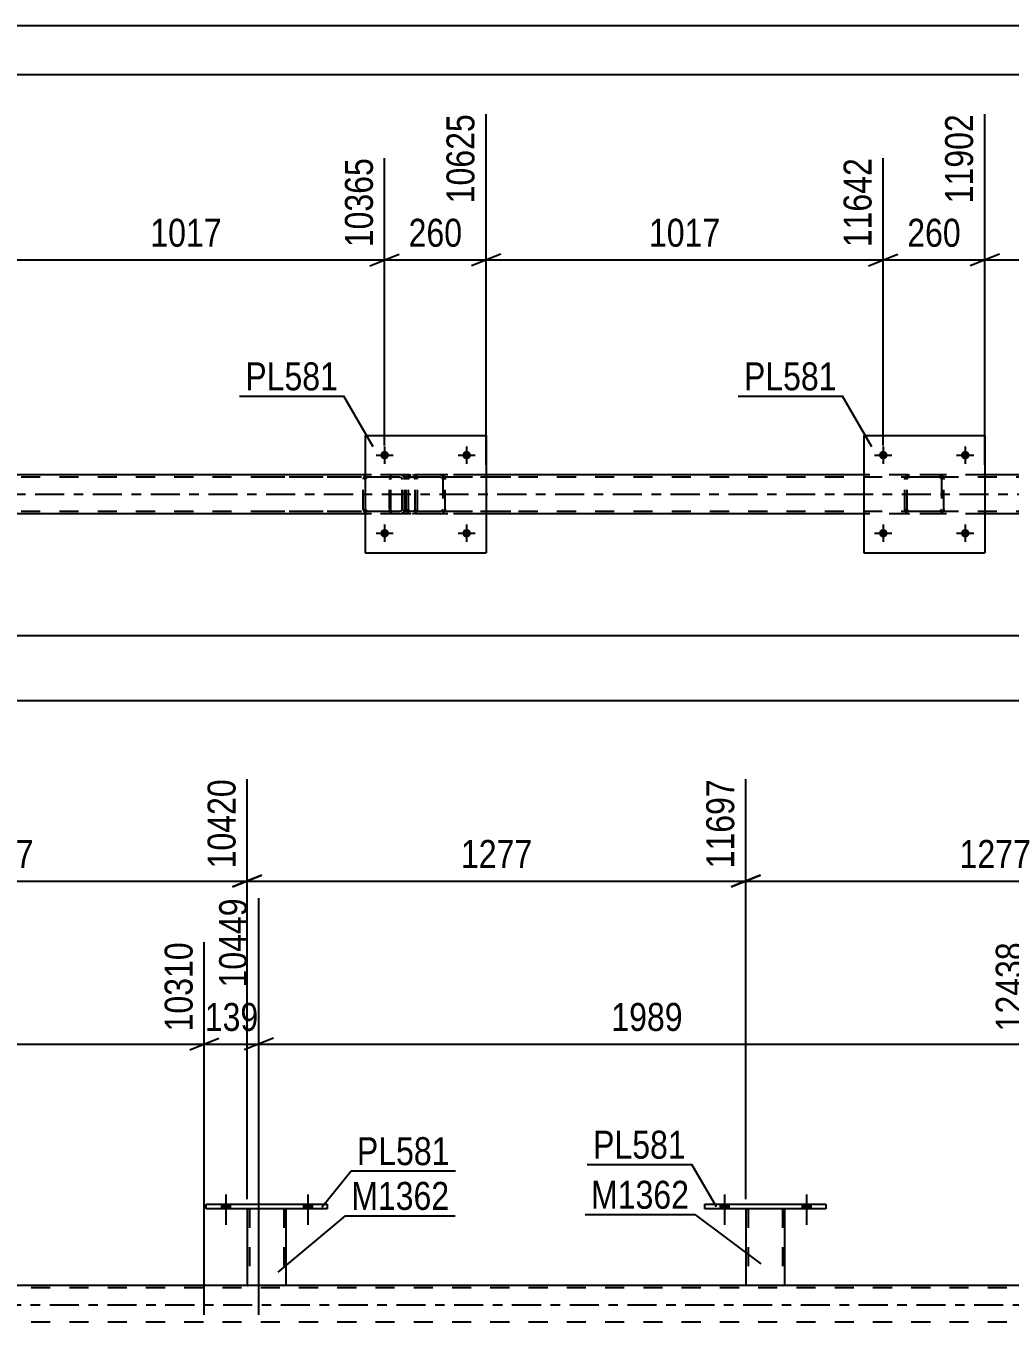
# Model space of a CAD drawing. Header units: millimetres. Extents: x 0 to 841, y 0 to 594.
# Drawn here: x 513 to 613.9, y 461.2 to 594 of the extents above; entities that cross this region are included whole.
import ezdxf

# ---------------------------------------------------------------- set-up
doc = ezdxf.new("R2010")
doc.units = ezdxf.units.MM
doc.linetypes.add('DXK_LINE_DOT2', pattern=[3.9198, 1.9599, -1.9599])
doc.linetypes.add('DXK_LINE_DOT3', pattern=[5.9187, 2.979, -0.9799, 0.9799, -0.9799])
doc.styles.add('Arial Narrow', font='ARIALN.TTF', dxfattribs={"height": 0.2})

# ---------------------------------------------------------------- blocks, each defined once
blk = doc.blocks.new('Unknown-318893670-1135')
at = {"color": 5, "linetype": 'Continuous'}
for p, q in [((841, 594), (0, 594)), ((836, 589), (5, 589))]:
    blk.add_line(p, q, dxfattribs=at)
blk = doc.blocks.new('Part-318893670-4839 - 4767')
at = {"color": 2, "linetype": 'Continuous'}
for p, q in [((547.78, 552.03), (547.78, 540.03)), ((547.78, 552.03), (560.18, 552.03)), ((560.18, 552.03), (560.18, 540.03)), ((547.78, 540.03), (560.18, 540.03))]:
    blk.add_line(p, q, dxfattribs=at)
blk = doc.blocks.new('Part-318893670-4775 - 4767')
at = {"color": 7, "linetype": 'DXK_LINE_DOT2'}
for p, q in [((550.31, 547.73), (550.29, 547.55)), ((550.29, 544.51), (550.29, 547.55)), ((550.37, 547.89), (550.31, 547.73)), ((550.45, 547.99), (550.37, 547.89)), ((550.42, 547.55), (550.43, 547.64)), ((550.42, 544.51), (550.42, 547.55)), ((550.43, 547.64), (550.46, 547.72)), ((550.56, 548.03), (550.45, 547.99)), ((550.46, 547.72), (550.51, 547.77)), ((550.51, 547.77), (550.56, 547.79)), ((562.71, 548.03), (550.56, 548.03)), ((562.71, 547.79), (550.56, 547.79)), ((551.83, 548.03), (551.83, 547.79)), ((552.84, 547.99), (552.65, 548.03)), ((552.65, 547.79), (552.74, 547.77)), ((552.74, 547.77), (552.83, 547.72)), ((552.83, 547.72), (552.88, 547.64)), ((552.88, 547.64), (552.9, 547.55)), ((552.9, 544.51), (552.9, 547.55)), ((553.12, 547.72), (553.11, 547.73)), ((553.15, 547.55), (553.12, 547.72)), ((553.15, 544.51), (553.15, 547.55)), ((550.29, 544.51), (550.31, 544.33)), ((550.43, 544.42), (550.42, 544.51)), ((550.46, 544.34), (550.43, 544.42)), ((552.88, 544.42), (552.83, 544.34)), ((552.9, 544.51), (552.88, 544.42)), ((553.11, 544.33), (553.15, 544.51)), ((550.31, 544.33), (550.37, 544.17)), ((550.37, 544.17), (550.45, 544.07)), ((550.45, 544.07), (550.56, 544.03)), ((550.51, 544.29), (550.46, 544.34)), ((550.56, 544.27), (550.51, 544.29)), ((562.71, 544.27), (550.56, 544.27)), ((562.71, 544.03), (550.56, 544.03)), ((551.83, 544.03), (551.83, 544.27)), ((552.74, 544.29), (552.65, 544.27)), ((552.65, 544.03), (552.84, 544.07)), ((552.83, 544.34), (552.74, 544.29))]:
    blk.add_line(p, q, dxfattribs=at)
for centre, start, end in [((552.66, 547.53), 23.8494, 68.8059), ((552.66, 544.52), 291.1941, 336.1506)]:
    blk.add_arc(centre, 0.492, start, end, dxfattribs=at)
blk = doc.blocks.new('Part-318893670-4840 - 4767')
at = {"color": 7, "linetype": 'DXK_LINE_DOT2'}
for p, q in [((603.06, 547.57), (603.1, 547.73)), ((603.1, 547.73), (603.06, 547.55)), ((603.06, 547.55), (603.06, 547.57)), ((603.06, 544.51), (603.06, 547.55)), ((603.3, 547.55), (603.32, 547.64)), ((603.3, 544.51), (603.3, 547.55)), ((603.32, 547.64), (603.37, 547.72)), ((603.36, 547.99), (603.54, 548.03)), ((603.54, 548.03), (603.36, 547.99)), ((603.37, 547.72), (603.45, 547.77)), ((603.45, 547.77), (603.54, 547.79)), ((606.58, 548.03), (603.54, 548.03)), ((606.58, 547.79), (603.54, 547.79)), ((606.58, 548.03), (606.76, 547.99)), ((606.76, 547.99), (606.58, 548.03)), ((606.58, 547.79), (606.67, 547.77)), ((606.67, 547.77), (606.75, 547.72)), ((606.75, 547.72), (606.8, 547.64)), ((606.8, 547.64), (606.82, 547.55)), ((606.82, 547.55), (606.82, 544.51)), ((607.02, 547.73), (607.06, 547.57)), ((607.06, 547.55), (607.02, 547.73)), ((607.06, 547.57), (607.06, 547.55)), ((607.06, 544.51), (607.06, 547.55)), ((603.1, 544.32), (603.06, 544.51)), ((603.06, 544.51), (603.1, 544.32)), ((603.32, 544.42), (603.3, 544.51)), ((603.37, 544.34), (603.32, 544.42)), ((606.8, 544.42), (606.75, 544.34)), ((606.82, 544.51), (606.8, 544.42)), ((607.06, 544.51), (607.02, 544.32)), ((607.02, 544.32), (607.06, 544.51)), ((603.54, 544.03), (603.36, 544.06)), ((603.36, 544.06), (603.54, 544.03)), ((603.45, 544.29), (603.37, 544.34)), ((603.54, 544.27), (603.45, 544.29)), ((606.58, 544.27), (603.54, 544.27)), ((606.58, 544.03), (603.54, 544.03)), ((606.67, 544.29), (606.58, 544.27)), ((606.76, 544.06), (606.58, 544.03)), ((606.58, 544.03), (606.76, 544.06)), ((606.75, 544.34), (606.67, 544.29))]:
    blk.add_line(p, q, dxfattribs=at)
at = {"color": 7, "linetype": 'DXK_LINE_DOT3'}
blk.add_line((605.06, 546.03), (605.06, 546.03), dxfattribs=at)
at = {"color": 7, "linetype": 'DXK_LINE_DOT2'}
for centre, start, end in [((603.54, 547.55), 112.5, 157.5), ((603.54, 547.55), 112.5, 157.5), ((606.58, 547.55), 22.5, 67.5), ((606.58, 547.55), 22.5, 67.5), ((603.54, 544.51), 202.5, 247.5), ((603.54, 544.51), 202.5, 247.5), ((606.58, 544.51), 292.5, 337.5), ((606.58, 544.51), 292.5, 337.5)]:
    blk.add_arc(centre, 0.48, start, end, dxfattribs=at)
blk = doc.blocks.new('Part-318893670-4788 - 4767')
at = {"color": 7, "linetype": 'DXK_LINE_DOT2'}
for p, q in [((551.32, 548.03), (536.33, 548.03)), ((551.32, 547.79), (536.33, 547.79)), ((547.61, 547.72), (547.58, 547.55)), ((547.58, 544.51), (547.58, 547.55)), ((547.62, 547.73), (547.61, 547.72)), ((547.83, 547.55), (547.85, 547.64)), ((547.83, 544.51), (547.83, 547.55)), ((547.85, 547.64), (547.91, 547.72)), ((548.09, 548.03), (547.89, 547.99)), ((547.91, 547.72), (547.99, 547.77)), ((547.99, 547.77), (548.09, 547.79)), ((551.52, 547.99), (551.32, 548.03)), ((551.32, 547.79), (551.42, 547.77)), ((551.42, 547.77), (551.5, 547.72)), ((551.5, 547.72), (551.56, 547.64)), ((551.56, 547.64), (551.58, 547.55)), ((551.58, 544.51), (551.58, 547.55)), ((551.8, 547.72), (551.79, 547.73)), ((551.83, 547.55), (551.8, 547.72)), ((551.83, 544.51), (551.83, 547.55)), ((547.58, 544.51), (547.62, 544.33)), ((547.85, 544.42), (547.83, 544.51)), ((547.91, 544.34), (547.85, 544.42)), ((551.56, 544.42), (551.5, 544.34)), ((551.58, 544.51), (551.56, 544.42)), ((551.79, 544.33), (551.83, 544.51)), ((551.32, 544.27), (536.33, 544.27)), ((551.32, 544.03), (536.33, 544.03)), ((547.89, 544.07), (548.09, 544.03)), ((547.99, 544.29), (547.91, 544.34)), ((548.09, 544.27), (547.99, 544.29)), ((551.42, 544.29), (551.32, 544.27)), ((551.32, 544.03), (551.52, 544.07)), ((551.5, 544.34), (551.42, 544.29))]:
    blk.add_line(p, q, dxfattribs=at)
for centre, start, end in [((548.07, 547.53), 110.7583, 155.68), ((551.34, 547.53), 24.32, 69.2417), ((548.07, 544.53), 204.32, 249.2417), ((551.34, 544.53), 290.7583, 335.68)]:
    blk.add_arc(centre, 0.496, start, end, dxfattribs=at)
blk = doc.blocks.new('Part-318893670-4834 - 4767')
at = {"color": 7, "linetype": 'DXK_LINE_DOT2'}
for p, q in [((551.98, 547.56), (552.02, 547.73)), ((552.02, 547.73), (551.98, 547.55)), ((551.98, 547.55), (551.98, 547.56)), ((551.98, 544.51), (551.98, 547.55)), ((552.22, 547.55), (552.24, 547.64)), ((552.22, 544.51), (552.22, 547.55)), ((552.24, 547.64), (552.29, 547.72)), ((552.28, 547.99), (552.46, 548.03)), ((552.46, 548.03), (552.28, 547.99)), ((552.29, 547.72), (552.37, 547.77)), ((552.37, 547.77), (552.46, 547.79)), ((555.5, 548.03), (552.46, 548.03)), ((555.5, 547.79), (552.46, 547.79)), ((555.5, 548.03), (555.68, 547.99)), ((555.68, 547.99), (555.5, 548.03)), ((555.5, 547.79), (555.59, 547.77)), ((555.59, 547.77), (555.67, 547.72)), ((555.67, 547.72), (555.72, 547.64)), ((555.72, 547.64), (555.74, 547.55)), ((555.74, 547.55), (555.74, 544.51)), ((555.94, 547.73), (555.98, 547.56)), ((555.98, 547.55), (555.94, 547.73)), ((555.98, 547.56), (555.98, 547.55)), ((555.98, 544.51), (555.98, 547.55)), ((552.02, 544.32), (551.98, 544.51)), ((551.98, 544.51), (552.02, 544.32)), ((552.24, 544.42), (552.22, 544.51)), ((552.29, 544.34), (552.24, 544.42)), ((555.72, 544.42), (555.67, 544.34)), ((555.74, 544.51), (555.72, 544.42)), ((555.98, 544.51), (555.94, 544.32)), ((555.94, 544.32), (555.98, 544.51)), ((552.46, 544.03), (552.28, 544.06)), ((552.28, 544.06), (552.46, 544.03)), ((552.37, 544.29), (552.29, 544.34)), ((552.46, 544.27), (552.37, 544.29)), ((555.5, 544.27), (552.46, 544.27)), ((555.5, 544.03), (552.46, 544.03)), ((555.59, 544.29), (555.5, 544.27)), ((555.68, 544.06), (555.5, 544.03)), ((555.5, 544.03), (555.68, 544.06)), ((555.67, 544.34), (555.59, 544.29))]:
    blk.add_line(p, q, dxfattribs=at)
at = {"color": 7, "linetype": 'DXK_LINE_DOT3'}
blk.add_line((553.98, 546.03), (553.98, 546.03), dxfattribs=at)
at = {"color": 7, "linetype": 'DXK_LINE_DOT2'}
for centre, start, end in [((552.46, 547.55), 112.5, 157.5), ((552.46, 547.55), 112.5, 157.5), ((555.5, 547.55), 22.5, 67.5), ((555.5, 547.55), 22.5, 67.5), ((552.46, 544.51), 202.5, 247.5), ((552.46, 544.51), 202.5, 247.5), ((555.5, 544.51), 292.5, 337.5), ((555.5, 544.51), 292.5, 337.5)]:
    blk.add_arc(centre, 0.48, start, end, dxfattribs=at)
blk = doc.blocks.new('Bolt-318893670-4900 - 4767')
at = {"linetype": 'Continuous'}
for points in [[(550.22, 542.03, -1), (549.34, 542.03, -1)], [(558.62, 542.03, -1), (557.74, 542.03, -1)]]:
    blk.add_hatch(color=1, dxfattribs=at).paths.add_polyline_path(points)
at = {"color": 1, "linetype": 'Continuous'}
for p, q in [((548.9, 542.03), (550.66, 542.03)), ((549.78, 542.91), (549.78, 541.15)), ((557.3, 542.03), (559.06, 542.03)), ((558.18, 542.91), (558.18, 541.15))]:
    blk.add_line(p, q, dxfattribs=at)
blk = doc.blocks.new('Part-318893670-4845 - 4767')
at = {"color": 2, "linetype": 'Continuous'}
for p, q in [((598.86, 552.03), (598.86, 540.03)), ((598.86, 552.03), (611.26, 552.03)), ((611.26, 552.03), (611.26, 540.03)), ((598.86, 540.03), (611.26, 540.03))]:
    blk.add_line(p, q, dxfattribs=at)
blk = doc.blocks.new('Bolt-318893670-4901 - 4767')
at = {"linetype": 'Continuous'}
for points in [[(550.22, 550.03, -1), (549.34, 550.03, -1)], [(558.62, 550.03, -1), (557.74, 550.03, -1)]]:
    blk.add_hatch(color=1, dxfattribs=at).paths.add_polyline_path(points)
at = {"color": 1, "linetype": 'Continuous'}
for p, q in [((548.9, 550.03), (550.66, 550.03)), ((549.78, 550.91), (549.78, 549.15)), ((557.3, 550.03), (559.06, 550.03)), ((558.18, 550.91), (558.18, 549.15))]:
    blk.add_line(p, q, dxfattribs=at)
blk = doc.blocks.new('Bolt-318893670-4902 - 4767')
at = {"linetype": 'Continuous'}
for points in [[(601.3, 542.03, -1), (600.42, 542.03, -1)], [(609.7, 542.03, -1), (608.82, 542.03, -1)]]:
    blk.add_hatch(color=1, dxfattribs=at).paths.add_polyline_path(points)
at = {"color": 1, "linetype": 'Continuous'}
for p, q in [((599.98, 542.03), (601.74, 542.03)), ((600.86, 542.91), (600.86, 541.15)), ((608.38, 542.03), (610.14, 542.03)), ((609.26, 542.91), (609.26, 541.15))]:
    blk.add_line(p, q, dxfattribs=at)
blk = doc.blocks.new('Bolt-318893670-4903 - 4767')
at = {"linetype": 'Continuous'}
for points in [[(601.3, 550.03, -1), (600.42, 550.03, -1)], [(609.7, 550.03, -1), (608.82, 550.03, -1)]]:
    blk.add_hatch(color=1, dxfattribs=at).paths.add_polyline_path(points)
at = {"color": 1, "linetype": 'Continuous'}
for p, q in [((599.98, 550.03), (601.74, 550.03)), ((600.86, 550.91), (600.86, 549.15)), ((608.38, 550.03), (610.14, 550.03)), ((609.26, 550.91), (609.26, 549.15))]:
    blk.add_line(p, q, dxfattribs=at)
blk = doc.blocks.new('Part-318893670-4945 - 4767')
at = {"color": 7, "linetype": 'DXK_LINE_DOT2'}
for p, q in [((730.1, 547.79), (135.18, 547.79)), ((560.18, 548.03), (547.78, 548.03)), ((611.26, 548.03), (598.86, 548.03)), ((730.1, 544.27), (135.18, 544.27)), ((560.18, 544.03), (547.78, 544.03)), ((611.26, 544.03), (598.86, 544.03))]:
    blk.add_line(p, q, dxfattribs=at)
at = {"color": 2, "linetype": 'Continuous'}
for p, q in [((547.78, 548.03), (509.1, 548.03)), ((598.86, 548.03), (560.18, 548.03)), ((649.94, 548.03), (611.26, 548.03)), ((547.78, 544.03), (509.1, 544.03)), ((598.86, 544.03), (560.18, 544.03)), ((649.94, 544.03), (611.26, 544.03))]:
    blk.add_line(p, q, dxfattribs=at)
at = {"color": 7, "linetype": 'DXK_LINE_DOT3'}
blk.add_line((135.18, 546.03), (730.1, 546.03), dxfattribs=at)
blk = doc.blocks.new('Part-318893670-3266 - 3250')
at = {"color": 2, "linetype": 'Continuous'}
for p, q in [((586.79, 472.82), (586.79, 464.98)), ((590.79, 464.98), (590.79, 472.82)), ((590.79, 464.98), (586.8, 464.98))]:
    blk.add_line(p, q, dxfattribs=at)
at = {"color": 7, "linetype": 'DXK_LINE_DOT2'}
for p, q in [((590.79, 472.82), (586.79, 472.82)), ((586.79, 472.82), (586.79, 472.82)), ((586.79, 472.82), (586.79, 472.82)), ((587.03, 472.82), (587.03, 464.98)), ((590.55, 472.82), (590.55, 464.98)), ((590.79, 472.82), (590.79, 472.82)), ((590.79, 472.82), (590.79, 472.82)), ((586.79, 464.98), (586.79, 464.98)), ((586.79, 464.98), (586.8, 464.98)), ((586.8, 464.98), (586.79, 464.98)), ((590.5, 464.98), (590.54, 464.98)), ((590.5, 464.98), (590.54, 464.98)), ((590.54, 464.98), (590.55, 464.98)), ((590.54, 464.98), (590.55, 464.98)), ((590.79, 464.98), (590.76, 464.98)), ((590.79, 464.98), (590.79, 464.98)), ((590.79, 464.98), (590.79, 464.98)), ((590.79, 464.98), (590.79, 464.98))]:
    blk.add_line(p, q, dxfattribs=at)
blk = doc.blocks.new('Part-318893670-3281 - 3250')
at = {"color": 2, "linetype": 'Continuous'}
for p, q in [((582.59, 473.3), (594.99, 473.3)), ((582.59, 472.82), (582.59, 473.3)), ((594.99, 472.82), (582.59, 472.82)), ((594.99, 473.3), (594.99, 472.82))]:
    blk.add_line(p, q, dxfattribs=at)
blk = doc.blocks.new('Part-318893670-3354 - 3250')
at = {"color": 2, "linetype": 'Continuous'}
for p, q in [((535.71, 472.82), (535.71, 464.98)), ((539.71, 464.98), (539.71, 472.82)), ((539.71, 464.98), (535.72, 464.98))]:
    blk.add_line(p, q, dxfattribs=at)
at = {"color": 7, "linetype": 'DXK_LINE_DOT2'}
for p, q in [((539.71, 472.82), (535.71, 472.82)), ((535.71, 472.82), (535.71, 472.82)), ((535.71, 472.82), (535.71, 472.82)), ((535.95, 472.82), (535.95, 464.98)), ((539.47, 472.82), (539.47, 464.98)), ((539.71, 472.82), (539.71, 472.82)), ((539.71, 472.82), (539.71, 472.82)), ((535.71, 464.98), (535.71, 464.98)), ((535.71, 464.98), (535.72, 464.98)), ((535.72, 464.98), (535.71, 464.98)), ((539.42, 464.98), (539.46, 464.98)), ((539.42, 464.98), (539.46, 464.98)), ((539.46, 464.98), (539.47, 464.98)), ((539.46, 464.98), (539.47, 464.98)), ((539.71, 464.98), (539.68, 464.98)), ((539.71, 464.98), (539.71, 464.98)), ((539.71, 464.98), (539.71, 464.98)), ((539.71, 464.98), (539.71, 464.98))]:
    blk.add_line(p, q, dxfattribs=at)
blk = doc.blocks.new('Part-318893670-3359 - 3250')
at = {"color": 2, "linetype": 'Continuous'}
for p, q in [((531.51, 473.3), (543.91, 473.3)), ((531.51, 472.82), (531.51, 473.3)), ((543.91, 472.82), (531.51, 472.82)), ((543.91, 473.3), (543.91, 472.82))]:
    blk.add_line(p, q, dxfattribs=at)
blk = doc.blocks.new('Bolt-318893670-3360 - 3250')
at = {"linetype": 'Continuous'}
for points in [[(584.15, 472.82), (585.03, 472.82), (585.03, 473.3), (584.15, 473.3)], [(592.55, 472.82), (593.43, 472.82), (593.43, 473.3), (592.55, 473.3)]]:
    blk.add_hatch(color=1, dxfattribs=at).paths.add_polyline_path(points)
at = {"color": 1, "linetype": 'Continuous'}
for p, q in [((584.59, 474.3), (584.59, 471.18)), ((592.99, 474.3), (592.99, 471.18)), ((584.15, 473.3), (584.15, 472.82)), ((585.03, 473.3), (585.03, 472.82)), ((592.55, 473.3), (592.55, 472.82)), ((593.43, 473.3), (593.43, 472.82))]:
    blk.add_line(p, q, dxfattribs=at)
blk = doc.blocks.new('Bolt-318893670-3361 - 3250')
at = {"linetype": 'Continuous'}
for points in [[(584.15, 472.82), (585.03, 472.82), (585.03, 473.3), (584.15, 473.3)], [(592.55, 472.82), (593.43, 472.82), (593.43, 473.3), (592.55, 473.3)]]:
    blk.add_hatch(color=1, dxfattribs=at).paths.add_polyline_path(points)
at = {"color": 1, "linetype": 'Continuous'}
for p, q in [((584.59, 474.3), (584.59, 471.18)), ((592.99, 474.3), (592.99, 471.18)), ((584.15, 473.3), (584.15, 472.82)), ((585.03, 473.3), (585.03, 472.82)), ((592.55, 473.3), (592.55, 472.82)), ((593.43, 473.3), (593.43, 472.82))]:
    blk.add_line(p, q, dxfattribs=at)
blk = doc.blocks.new('Bolt-318893670-3468 - 3250')
at = {"linetype": 'Continuous'}
for points in [[(533.07, 472.82), (533.95, 472.82), (533.95, 473.3), (533.07, 473.3)], [(541.47, 472.82), (542.35, 472.82), (542.35, 473.3), (541.47, 473.3)]]:
    blk.add_hatch(color=1, dxfattribs=at).paths.add_polyline_path(points)
at = {"color": 1, "linetype": 'Continuous'}
for p, q in [((533.51, 474.3), (533.51, 471.18)), ((541.91, 474.3), (541.91, 471.18)), ((533.07, 473.3), (533.07, 472.82)), ((533.95, 473.3), (533.95, 472.82)), ((541.47, 473.3), (541.47, 472.82)), ((542.35, 473.3), (542.35, 472.82))]:
    blk.add_line(p, q, dxfattribs=at)
blk = doc.blocks.new('Bolt-318893670-3469 - 3250')
at = {"linetype": 'Continuous'}
for points in [[(533.07, 472.82), (533.95, 472.82), (533.95, 473.3), (533.07, 473.3)], [(541.47, 472.82), (542.35, 472.82), (542.35, 473.3), (541.47, 473.3)]]:
    blk.add_hatch(color=1, dxfattribs=at).paths.add_polyline_path(points)
at = {"color": 1, "linetype": 'Continuous'}
for p, q in [((533.51, 474.3), (533.51, 471.18)), ((541.91, 474.3), (541.91, 471.18)), ((533.07, 473.3), (533.07, 472.82)), ((533.95, 473.3), (533.95, 472.82)), ((541.47, 473.3), (541.47, 472.82)), ((542.35, 473.3), (542.35, 472.82))]:
    blk.add_line(p, q, dxfattribs=at)
blk = doc.blocks.new('Part-318893670-3659 - 3250')
at = {"color": 7, "linetype": 'DXK_LINE_DOT2'}
for p, q in [((715.44, 464.74), (118.92, 464.74)), ((539.71, 464.98), (535.71, 464.98)), ((590.79, 464.98), (586.79, 464.98)), ((715.44, 461.22), (118.92, 461.22))]:
    blk.add_line(p, q, dxfattribs=at)
at = {"color": 2, "linetype": 'Continuous'}
for p, q in [((535.71, 464.98), (488.63, 464.98)), ((586.79, 464.98), (539.71, 464.98)), ((637.87, 464.98), (590.79, 464.98))]:
    blk.add_line(p, q, dxfattribs=at)
at = {"color": 7, "linetype": 'DXK_LINE_DOT3'}
blk.add_line((118.92, 462.98), (715.44, 462.98), dxfattribs=at)
blk = doc.blocks.new('StraightDimension-318893670-8327 - 4767')
at = {"color": 7, "linetype": 'Continuous'}
blk.add_line((135.18, 531.55), (767.22, 531.55), dxfattribs=at)
blk = doc.blocks.new('StraightDimension-318893670-8932 - 4767')
at = {"color": 7, "linetype": 'Continuous'}
for p, q in [((611.26, 549.03), (611.26, 584.97)), ((600.86, 551.03), (600.86, 580.47)), ((599.36, 569.43), (602.36, 570.63)), ((600.86, 570.03), (611.26, 570.03)), ((612.76, 570.63), (609.76, 569.43))]:
    blk.add_line(p, q, dxfattribs=at)
at = {"color": 0}
blk.add_wipeout([(609.4, 570.78), (609.4, 574.98), (602.72, 574.98), (602.72, 570.78)], dxfattribs=at)
at = {"color": 3, "style": 'Arial Narrow'}
blk.add_text('260', height=2.863, dxfattribs=at).set_placement((603.32, 571.38))
at = {"color": 0, "linetype": 'Continuous'}
blk.add_wipeout([(610.66, 585.57), (606.46, 585.57), (606.46, 575.23), (610.66, 575.23)], dxfattribs=at)
at = {"color": 3, "linetype": 'Continuous', "style": 'Arial Narrow'}
blk.add_text('11902', height=2.863, rotation=90.0002, dxfattribs=at).set_placement((610.06, 575.83))
blk = doc.blocks.new('StraightDimension-318893670-5585 - 4767')
at = {"color": 7, "linetype": 'Continuous'}
blk.add_line((134.54, 524.91), (767.86, 524.91), dxfattribs=at)
blk = doc.blocks.new('StraightDimension-318893670-8931 - 4767')
at = {"color": 7, "linetype": 'Continuous'}
for p, q in [((611.26, 549.03), (611.26, 584.97)), ((651.94, 551.03), (651.94, 580.47)), ((612.76, 570.63), (609.76, 569.43)), ((611.26, 570.03), (651.94, 570.03)), ((650.44, 569.43), (653.44, 570.63))]:
    blk.add_line(p, q, dxfattribs=at)
at = {"color": 0}
blk.add_wipeout([(635.86, 570.78), (635.86, 574.98), (627.34, 574.98), (627.34, 570.78)], dxfattribs=at)
at = {"color": 3, "style": 'Arial Narrow'}
blk.add_text('1017', height=2.863, dxfattribs=at).set_placement((627.94, 571.38))
at = {"color": 0, "linetype": 'Continuous'}
blk.add_wipeout([(651.34, 581.07), (647.14, 581.07), (647.14, 570.73), (651.34, 570.73)], dxfattribs=at)
at = {"color": 3, "linetype": 'Continuous', "style": 'Arial Narrow'}
blk.add_text('12919', height=2.863, rotation=90.0002, dxfattribs=at).set_placement((650.74, 571.33))
blk = doc.blocks.new('StraightDimension-318893670-8933 - 4767')
at = {"color": 7, "linetype": 'Continuous'}
for p, q in [((560.18, 549.03), (560.18, 584.97)), ((600.86, 551.03), (600.86, 580.47)), ((561.68, 570.63), (558.68, 569.43)), ((560.18, 570.03), (600.86, 570.03)), ((599.36, 569.43), (602.36, 570.63))]:
    blk.add_line(p, q, dxfattribs=at)
at = {"color": 0}
blk.add_wipeout([(584.78, 570.78), (584.78, 574.98), (576.26, 574.98), (576.26, 570.78)], dxfattribs=at)
at = {"color": 3, "style": 'Arial Narrow'}
blk.add_text('1017', height=2.863, dxfattribs=at).set_placement((576.86, 571.38))
at = {"color": 0, "linetype": 'Continuous'}
blk.add_wipeout([(600.26, 581.07), (596.06, 581.07), (596.06, 570.73), (600.26, 570.73)], dxfattribs=at)
at = {"color": 3, "linetype": 'Continuous', "style": 'Arial Narrow'}
blk.add_text('11642', height=2.863, rotation=90.0002, dxfattribs=at).set_placement((599.66, 571.33))
blk = doc.blocks.new('StraightDimension-318893670-8934 - 4767')
at = {"color": 7, "linetype": 'Continuous'}
for p, q in [((560.18, 549.03), (560.18, 584.97)), ((549.78, 551.03), (549.78, 580.47)), ((548.28, 569.43), (551.28, 570.63)), ((549.78, 570.03), (560.18, 570.03)), ((561.68, 570.63), (558.68, 569.43))]:
    blk.add_line(p, q, dxfattribs=at)
at = {"color": 0}
blk.add_wipeout([(558.32, 570.78), (558.32, 574.98), (551.64, 574.98), (551.64, 570.78)], dxfattribs=at)
at = {"color": 3, "style": 'Arial Narrow'}
blk.add_text('260', height=2.863, dxfattribs=at).set_placement((552.24, 571.38))
at = {"color": 0, "linetype": 'Continuous'}
blk.add_wipeout([(559.58, 585.57), (555.38, 585.57), (555.38, 575.23), (559.58, 575.23)], dxfattribs=at)
at = {"color": 3, "linetype": 'Continuous', "style": 'Arial Narrow'}
blk.add_text('10625', height=2.863, rotation=90.0002, dxfattribs=at).set_placement((558.98, 575.83))
blk = doc.blocks.new('StraightDimension-318893670-8935 - 4767')
at = {"color": 7, "linetype": 'Continuous'}
for p, q in [((509.1, 549.03), (509.1, 583.14)), ((549.78, 551.03), (549.78, 580.47)), ((510.6, 570.63), (507.6, 569.43)), ((509.1, 570.03), (549.78, 570.03)), ((548.28, 569.43), (551.28, 570.63))]:
    blk.add_line(p, q, dxfattribs=at)
at = {"color": 0}
blk.add_wipeout([(533.7, 570.78), (533.7, 574.98), (525.18, 574.98), (525.18, 570.78)], dxfattribs=at)
at = {"color": 3, "style": 'Arial Narrow'}
blk.add_text('1017', height=2.863, dxfattribs=at).set_placement((525.78, 571.38))
at = {"color": 0, "linetype": 'Continuous'}
blk.add_wipeout([(549.18, 581.07), (544.98, 581.07), (544.98, 570.73), (549.18, 570.73)], dxfattribs=at)
at = {"color": 3, "linetype": 'Continuous', "style": 'Arial Narrow'}
blk.add_text('10365', height=2.863, rotation=90.0002, dxfattribs=at).set_placement((548.58, 571.33))
blk = doc.blocks.new('StraightDimension-318893670-11369 - 3250')
at = {"color": 7, "linetype": 'Continuous'}
for p, q in [((536.89, 461.98), (536.89, 504.64)), ((531.31, 461.98), (531.31, 500.14)), ((529.81, 489.1), (532.81, 490.3)), ((538.39, 490.3), (535.39, 489.1)), ((531.31, 489.7), (536.89, 489.7))]:
    blk.add_line(p, q, dxfattribs=at)
at = {"color": 0}
blk.add_wipeout([(537.44, 490.45), (537.44, 494.65), (530.76, 494.65), (530.76, 490.45)], dxfattribs=at)
at = {"color": 3, "style": 'Arial Narrow'}
blk.add_text('139', height=2.863, dxfattribs=at).set_placement((531.36, 491.05))
at = {"color": 0, "linetype": 'Continuous'}
blk.add_wipeout([(536.29, 505.24), (532.09, 505.24), (532.09, 494.9), (536.29, 494.9)], dxfattribs=at)
at = {"color": 3, "linetype": 'Continuous', "style": 'Arial Narrow'}
blk.add_text('10449', height=2.863, rotation=90.0002, dxfattribs=at).set_placement((535.69, 495.5))
blk = doc.blocks.new('StraightDimension-318893670-7889 - 3250')
at = {"color": 7, "linetype": 'Continuous'}
for p, q in [((586.79, 473.82), (586.79, 516.84)), ((637.87, 473.82), (637.87, 516.84)), ((588.29, 507), (585.29, 505.8)), ((586.79, 506.4), (637.87, 506.4)), ((636.37, 505.8), (639.37, 507))]:
    blk.add_line(p, q, dxfattribs=at)
at = {"color": 0}
blk.add_wipeout([(616.59, 507.15), (616.59, 511.35), (608.08, 511.35), (608.08, 507.15)], dxfattribs=at)
at = {"color": 3, "style": 'Arial Narrow'}
blk.add_text('1277', height=2.863, dxfattribs=at).set_placement((608.68, 507.75))
at = {"color": 0, "linetype": 'Continuous'}
blk.add_wipeout([(637.27, 517.44), (633.07, 517.44), (633.07, 507.1), (637.27, 507.1)], dxfattribs=at)
at = {"color": 3, "linetype": 'Continuous', "style": 'Arial Narrow'}
blk.add_text('12974', height=2.863, rotation=90.0002, dxfattribs=at).set_placement((636.67, 507.7))
blk = doc.blocks.new('StraightDimension-318893670-7890 - 3250')
at = {"color": 7, "linetype": 'Continuous'}
for p, q in [((535.71, 473.82), (535.71, 516.84)), ((586.79, 473.82), (586.79, 516.84)), ((537.21, 507), (534.21, 505.8)), ((535.71, 506.4), (586.79, 506.4)), ((585.29, 505.8), (588.29, 507))]:
    blk.add_line(p, q, dxfattribs=at)
at = {"color": 0}
blk.add_wipeout([(565.51, 507.15), (565.51, 511.35), (557, 511.35), (557, 507.15)], dxfattribs=at)
at = {"color": 3, "style": 'Arial Narrow'}
blk.add_text('1277', height=2.863, dxfattribs=at).set_placement((557.6, 507.75))
at = {"color": 0, "linetype": 'Continuous'}
blk.add_wipeout([(586.19, 517.44), (581.99, 517.44), (581.99, 507.1), (586.19, 507.1)], dxfattribs=at)
at = {"color": 3, "linetype": 'Continuous', "style": 'Arial Narrow'}
blk.add_text('11697', height=2.863, rotation=90.0002, dxfattribs=at).set_placement((585.59, 507.7))
blk = doc.blocks.new('StraightDimension-318893670-7891 - 3250')
at = {"color": 7, "linetype": 'Continuous'}
for p, q in [((535.71, 473.82), (535.71, 516.84)), ((484.63, 473.82), (484.63, 515.01)), ((486.13, 507), (483.13, 505.8)), ((484.63, 506.4), (535.71, 506.4)), ((534.21, 505.8), (537.21, 507))]:
    blk.add_line(p, q, dxfattribs=at)
at = {"color": 0}
blk.add_wipeout([(514.43, 507.15), (514.43, 511.35), (505.92, 511.35), (505.92, 507.15)], dxfattribs=at)
at = {"color": 3, "style": 'Arial Narrow'}
blk.add_text('1277', height=2.863, dxfattribs=at).set_placement((506.52, 507.75))
at = {"color": 0, "linetype": 'Continuous'}
blk.add_wipeout([(535.11, 517.44), (530.91, 517.44), (530.91, 507.1), (535.11, 507.1)], dxfattribs=at)
at = {"color": 3, "linetype": 'Continuous', "style": 'Arial Narrow'}
blk.add_text('10420', height=2.863, rotation=90.0002, dxfattribs=at).set_placement((534.51, 507.7))
blk = doc.blocks.new('StraightDimension-318893670-11368 - 3250')
at = {"color": 7, "linetype": 'Continuous'}
for p, q in [((536.89, 461.98), (536.89, 504.64)), ((616.45, 461.98), (616.45, 500.14)), ((538.39, 490.3), (535.39, 489.1)), ((614.95, 489.1), (617.95, 490.3)), ((536.89, 489.7), (616.45, 489.7))]:
    blk.add_line(p, q, dxfattribs=at)
at = {"color": 0}
blk.add_wipeout([(580.92, 490.45), (580.92, 494.65), (572.41, 494.65), (572.41, 490.45)], dxfattribs=at)
at = {"color": 3, "style": 'Arial Narrow'}
blk.add_text('1989', height=2.863, dxfattribs=at).set_placement((573.01, 491.05))
at = {"color": 0, "linetype": 'Continuous'}
blk.add_wipeout([(615.85, 500.74), (611.65, 500.74), (611.65, 490.4), (615.85, 490.4)], dxfattribs=at)
at = {"color": 3, "linetype": 'Continuous', "style": 'Arial Narrow'}
blk.add_text('12438', height=2.863, rotation=90.0002, dxfattribs=at).set_placement((615.25, 491))
blk = doc.blocks.new('StraightDimension-318893670-11370 - 3250')
at = {"color": 7, "linetype": 'Continuous'}
for p, q in [((451.75, 461.98), (451.75, 502.81)), ((531.31, 461.98), (531.31, 500.14)), ((453.25, 490.3), (450.25, 489.1)), ((529.81, 489.1), (532.81, 490.3)), ((451.75, 489.7), (531.31, 489.7))]:
    blk.add_line(p, q, dxfattribs=at)
at = {"color": 0}
blk.add_wipeout([(495.79, 490.45), (495.79, 494.65), (487.27, 494.65), (487.27, 490.45)], dxfattribs=at)
at = {"color": 3, "style": 'Arial Narrow'}
blk.add_text('1989', height=2.863, dxfattribs=at).set_placement((487.87, 491.05))
at = {"color": 0, "linetype": 'Continuous'}
blk.add_wipeout([(530.71, 500.74), (526.51, 500.74), (526.51, 490.4), (530.71, 490.4)], dxfattribs=at)
at = {"color": 3, "linetype": 'Continuous', "style": 'Arial Narrow'}
blk.add_text('10310', height=2.863, rotation=90.0002, dxfattribs=at).set_placement((530.11, 491))
blk = doc.blocks.new('Mark-318893670-4835 - 4767')
at = {"color": 0}
blk.add_wipeout([(545.01, 556.67), (545.01, 559.67), (535.51, 559.67), (535.51, 556.67)], dxfattribs=at)
blk.add_wipeout([(545.01, 556.67), (545.01, 559.67), (535.51, 559.67), (535.51, 556.67)], dxfattribs=at)
at = {"color": 30, "linetype": 'Continuous'}
for p in [(534.91, 556.07), (548.61, 550.88)]:
    blk.add_line(p, (545.61, 556.07), dxfattribs=at)
at = {"color": 3, "style": 'Arial Narrow'}
blk.add_text('PL581', height=2.863, dxfattribs=at).set_placement((535.51, 556.67))
blk = doc.blocks.new('Mark-318893670-4841 - 4767')
at = {"color": 0}
blk.add_wipeout([(596.09, 556.67), (596.09, 559.67), (586.59, 559.67), (586.59, 556.67)], dxfattribs=at)
blk.add_wipeout([(596.09, 556.67), (596.09, 559.67), (586.59, 559.67), (586.59, 556.67)], dxfattribs=at)
at = {"color": 30, "linetype": 'Continuous'}
for p in [(585.99, 556.07), (599.69, 550.88)]:
    blk.add_line(p, (596.69, 556.07), dxfattribs=at)
at = {"color": 3, "style": 'Arial Narrow'}
blk.add_text('PL581', height=2.863, dxfattribs=at).set_placement((586.59, 556.67))
blk = doc.blocks.new('Mark-318893670-3262 - 3250')
at = {"color": 0}
blk.add_wipeout([(580.98, 472.83), (580.98, 475.83), (570.93, 475.83), (570.93, 472.83)], dxfattribs=at)
blk.add_wipeout([(580.98, 472.83), (580.98, 475.83), (570.93, 475.83), (570.93, 472.83)], dxfattribs=at)
at = {"color": 30, "linetype": 'Continuous'}
for p in [(570.33, 472.23), (588.35, 467.19)]:
    blk.add_line(p, (581.58, 472.23), dxfattribs=at)
at = {"color": 3, "style": 'Arial Narrow'}
blk.add_text('M1362', height=2.863, dxfattribs=at).set_placement((570.93, 472.83))
blk = doc.blocks.new('Mark-318893670-3277 - 3250')
at = {"color": 0}
blk.add_wipeout([(580.65, 477.96), (580.65, 480.96), (571.14, 480.96), (571.14, 477.96)], dxfattribs=at)
blk.add_wipeout([(580.65, 477.96), (580.65, 480.96), (571.14, 480.96), (571.14, 477.96)], dxfattribs=at)
at = {"color": 30, "linetype": 'Continuous'}
for p in [(570.54, 477.36), (583.78, 473.03)]:
    blk.add_line(p, (581.25, 477.36), dxfattribs=at)
at = {"color": 3, "style": 'Arial Narrow'}
blk.add_text('PL581', height=2.863, dxfattribs=at).set_placement((571.14, 477.96))
blk = doc.blocks.new('Mark-318893670-3355 - 3250')
at = {"color": 0}
blk.add_wipeout([(556.44, 477.3), (556.44, 480.3), (546.94, 480.3), (546.94, 477.3)], dxfattribs=at)
blk.add_wipeout([(556.44, 477.3), (556.44, 480.3), (546.94, 480.3), (546.94, 477.3)], dxfattribs=at)
at = {"color": 30, "linetype": 'Continuous'}
for p, q in [((543.34, 472.98), (546.34, 476.7)), ((546.34, 476.7), (557.04, 476.7))]:
    blk.add_line(p, q, dxfattribs=at)
at = {"color": 3, "style": 'Arial Narrow'}
blk.add_text('PL581', height=2.863, dxfattribs=at).set_placement((546.94, 477.3))
blk = doc.blocks.new('Mark-318893670-3350 - 3250')
at = {"color": 0}
blk.add_wipeout([(556.41, 472.72), (556.41, 475.72), (546.36, 475.72), (546.36, 472.72)], dxfattribs=at)
blk.add_wipeout([(556.41, 472.72), (556.41, 475.72), (546.36, 475.72), (546.36, 472.72)], dxfattribs=at)
at = {"color": 30, "linetype": 'Continuous'}
for p, q in [((538.88, 466.35), (545.76, 472.12)), ((545.76, 472.12), (557.01, 472.12))]:
    blk.add_line(p, q, dxfattribs=at)
at = {"color": 3, "style": 'Arial Narrow'}
blk.add_text('M1362', height=2.863, dxfattribs=at).set_placement((546.36, 472.72))

msp = doc.modelspace()

# ---------------------------------------------------------------- block references
for name in ['Unknown-318893670-1135', 'Part-318893670-4839 - 4767', 'Part-318893670-4845 - 4767', 'Part-318893670-4945 - 4767', 'Bolt-318893670-4901 - 4767', 'Bolt-318893670-4903 - 4767', 'Part-318893670-4788 - 4767', 'Part-318893670-4775 - 4767', 'Part-318893670-4834 - 4767', 'Part-318893670-4840 - 4767', 'Bolt-318893670-4900 - 4767', 'Bolt-318893670-4902 - 4767', 'Bolt-318893670-3468 - 3250', 'Bolt-318893670-3469 - 3250', 'Bolt-318893670-3360 - 3250', 'Bolt-318893670-3361 - 3250', 'Part-318893670-3359 - 3250', 'Part-318893670-3354 - 3250', 'Part-318893670-3281 - 3250', 'Part-318893670-3266 - 3250', 'Part-318893670-3659 - 3250']:
    msp.add_blockref(name, (0, 0))

# ---------------------------------------------------------------- next in the draw order: block references
for name in ['StraightDimension-318893670-8932 - 4767', 'StraightDimension-318893670-8327 - 4767', 'StraightDimension-318893670-7889 - 3250', 'StraightDimension-318893670-11369 - 3250']:
    msp.add_blockref(name, (0, 0))

# ---------------------------------------------------------------- next in the draw order: block references
for name in ['StraightDimension-318893670-8933 - 4767', 'StraightDimension-318893670-8931 - 4767', 'StraightDimension-318893670-5585 - 4767', 'StraightDimension-318893670-7890 - 3250']:
    msp.add_blockref(name, (0, 0))

# ---------------------------------------------------------------- next in the draw order: block references
for name in ['StraightDimension-318893670-8934 - 4767', 'Mark-318893670-4841 - 4767', 'StraightDimension-318893670-7891 - 3250']:
    msp.add_blockref(name, (0, 0))

# ---------------------------------------------------------------- next in the draw order: block references
for name in ['StraightDimension-318893670-8935 - 4767', 'StraightDimension-318893670-11368 - 3250', 'StraightDimension-318893670-11370 - 3250']:
    msp.add_blockref(name, (0, 0))

# ---------------------------------------------------------------- next in the draw order: block references
for name in ['Mark-318893670-4835 - 4767', 'Mark-318893670-3355 - 3250', 'Mark-318893670-3262 - 3250']:
    msp.add_blockref(name, (0, 0))

# ---------------------------------------------------------------- next in the draw order: block references
for name in ['Mark-318893670-3277 - 3250', 'Mark-318893670-3350 - 3250']:
    msp.add_blockref(name, (0, 0))

doc.saveas('drawing.dxf')
